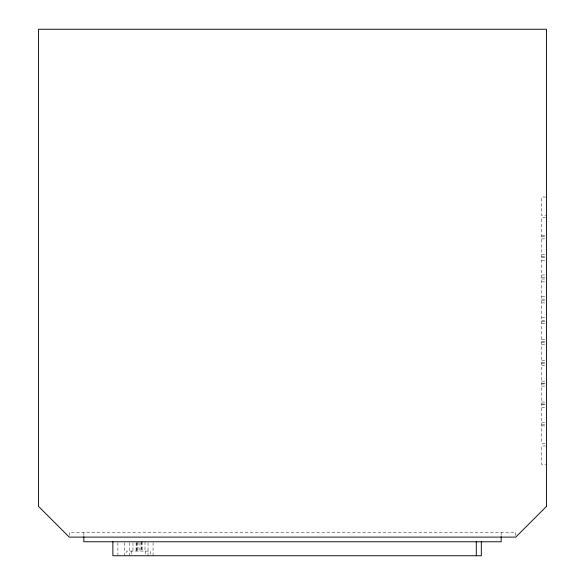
<?xml version="1.0" encoding="UTF-8"?>
<svg xmlns="http://www.w3.org/2000/svg" width="585" height="585" viewBox="0 0 585 585"><rect width="100%" height="100%" fill="white"/><g stroke="black" fill="none" stroke-linecap="round" stroke-linejoin="round"><path stroke-width="0.44" stroke-dasharray="2.92 2.19" d="M545.651 197.043L541.769 197.043L541.769 215.682L545.651 215.682M545.651 217.642L541.769 217.642L541.769 443.496L545.651 443.496M541.769 235.784L545.651 235.784M541.769 236.281L545.651 236.281M541.769 238.87L545.651 238.87M541.769 254.424L545.651 254.424M541.769 256.384L545.651 256.384M541.769 257.51L545.651 257.51M541.769 260.391L545.651 260.391M541.769 275.016L545.651 275.016M541.769 277.612L545.651 277.612M541.769 279.023L545.651 279.023M541.769 281.86L545.651 281.86M541.769 296.244L545.651 296.244M541.769 299.125L545.651 299.125M541.769 300.5L545.651 300.5M541.769 302.891L545.651 302.891M541.769 317.765L545.651 317.765M541.769 320.602L545.651 320.602M541.769 321.531L545.651 321.531M541.769 323.79L545.651 323.79M541.769 339.241L545.651 339.241M541.769 341.633L545.651 341.633M541.769 342.422L545.651 342.422M541.769 344.645L545.651 344.645M541.769 360.272L545.651 360.272M541.769 362.524L545.651 362.524M541.769 363.285L545.651 363.285M541.769 365.311L545.651 365.311M541.769 381.164L545.651 381.164M541.769 383.387L545.651 383.387M541.769 383.943L545.651 383.943M541.769 386.115L545.651 386.115M541.769 402.019L545.651 402.019M541.769 404.045L545.651 404.045M541.769 404.754L545.651 404.754M541.769 407.277L545.651 407.277M541.769 422.684L545.651 422.684M541.769 424.856L545.651 424.856M541.769 425.917L545.651 425.917M545.651 446.019L541.769 446.019L541.769 464.651L545.651 464.651M515.751 535.56L515.751 532.452L69.249 532.452L69.249 535.56M501.162 532.452L501.162 535.845M153.073 542.646L153.073 555.75M150.44 554.2L150.44 551.092L126.777 551.092L126.777 554.2M148.049 542.646L148.049 555.75M145.416 551.092L145.416 554.2M144.985 541.769L144.985 551.092M142.096 541.769L142.096 551.092M141.841 541.769L141.841 551.092M141.117 541.769L141.117 551.092M139.954 542.617L139.954 551.092M137.987 541.769L137.987 551.092M137.073 542.617L137.073 551.092M136.81 542.617L136.81 551.092M136.093 542.617L136.093 551.092M132.963 542.617L132.963 551.092M131.8 551.092L131.8 554.2M129.775 542.646L129.775 555.75M124.751 542.646L124.751 555.75M117.899 542.646L117.899 555.75M83.838 532.452L83.838 535.845"/><path stroke-width="0.88" d="M501.162 536.686L501.162 541.769L83.838 541.769L83.838 536.686M481.323 541.769L481.323 555.75L112.876 555.75L112.876 541.769M476.3 541.769L476.3 555.75M546.434 506.434L515.751 537.11L69.249 537.11L38.566 506.434L38.566 29.25L546.434 29.25L546.434 506.434"/></g></svg>
